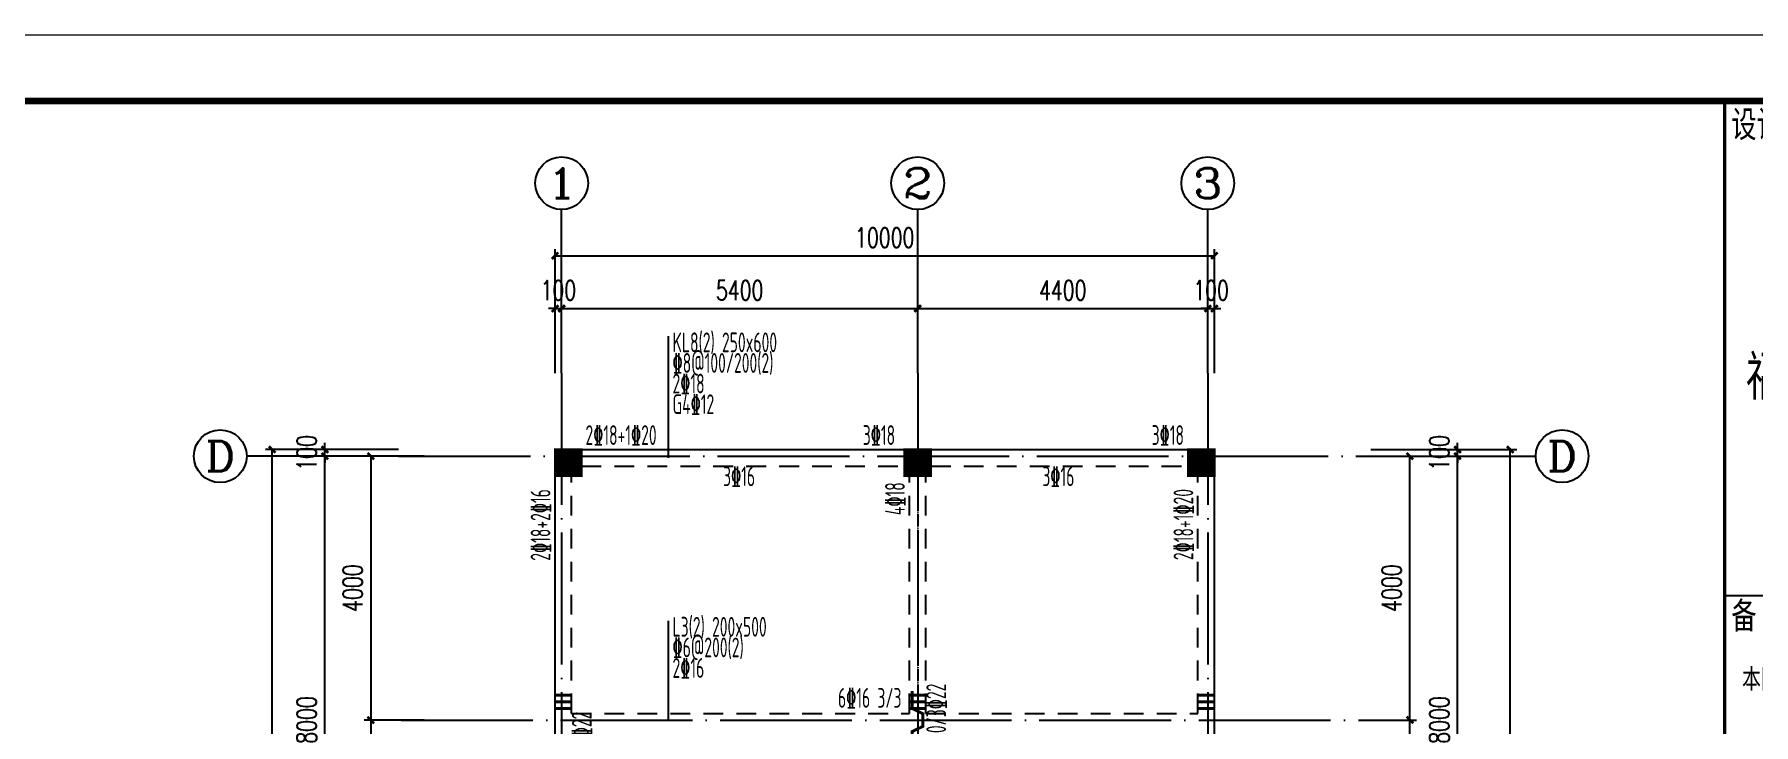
# Model space of a CAD drawing. Extents: x 5827 to 252697, y -546879 to 4066219.
# Drawn here: x 72326 to 98401, y -351347 to -340882 of the extents above; entities that cross this region are included whole.
import ezdxf
from ezdxf.enums import TextEntityAlignment as Align

# ---------------------------------------------------------------- set-up
doc = ezdxf.new("R2010")
doc.units = 0
doc.header["$MEASUREMENT"] = 0
doc.linetypes.add('3', pattern=[500, 300, -200])
doc.linetypes.add('DOTE', pattern=[2.42, 2, -0.2, 0.02, -0.2])
for name, color, linetype in [('AXIS', 3, 'Continuous'), ('AXIS_TEXT', 7, 'Continuous'), ('DOTE', 1, 'DOTE'), ('FRAME', 3, 'Continuous'), ('S_BEAM', 4, 'Continuous'), ('S_BEAMDASH', 134, '3'), ('S_BEAMDIMLOCAL', 7, 'Continuous'), ('S_BEAMDIMLOCALVER', 7, 'Continuous'), ('S_BEAMDIMMASS', 2, 'Continuous'), ('S_CL', 2, 'Continuous'), ('S_SUBBEAMHOOP', 1, 'Continuous'), ('填充', 8, 'Continuous')]:
    doc.layers.add(name, color=color, linetype=linetype)
doc.styles.add('_TCH_AXIS', font='COMPLEX', dxfattribs={"bigfont": 'GBCBIG'})
doc.styles.add('_TCH_DIM_T3', font='SIMPLEX', dxfattribs={"width": 0.705882, "bigfont": 'GBCBIG'})
doc.styles.add('COMPLEX', font='COMPLEX')
doc.styles.add('FRAME', font='simhei.ttf', dxfattribs={"width": 0.7})
doc.styles.get("Standard").update_dxf_attribs({"font": 'tssdeng.shx', "width": 0.6, "bigfont": 'a.shx'})
doc.styles.add('黑体', font='simhei.ttf', dxfattribs={"width": 0.7})
doc.dimstyles.new('_TCH_ARCH&&100', dxfattribs={"dimtxt": 297.5, "dimasz": 100, "dimexe": 100, "dimexo": 0, "dimgap": 126.25, "dimtad": 1, "dimdec": 0, "dimzin": 0, "dimdsep": 46, "dimtxsty": '_TCH_DIM_T3', "dimblk": 'ARCHTICK', "dimcen": 0.09, "dimclrt": 7, "dimazin": 2, "dimtfac": 1, "dimtdec": 0, "dimtix": 1, "dimtmove": 2, "dimatfit": 3, "dimfxl": 0, "dimtolj": 1, "dimtzin": 0, "dimarcsym": 0})

# ---------------------------------------------------------------- blocks, each defined once
blk = doc.blocks.new('_ArchTick')
at = {"color": 0, "linetype": 'ByBlock', "const_width": 0.4}
blk.add_lwpolyline([(-0.5, -0.5), (0.5, 0.5)], dxfattribs=at)
blk = doc.blocks.new('*D322')
at = {"layer": 'AXIS', "color": 0, "lineweight": -2, "transparency": 16777216}
for p, q in [((80223, -346016), (80223, -344938)), ((80323, -346016), (80323, -344938)), ((80223, -345038), (80123, -345038)), ((80223, -345038), (80323, -345038)), ((80323, -345038), (80423, -345038))]:
    blk.add_line(p, q, dxfattribs=at)
at = {"layer": 'Defpoints', "color": 0, "transparency": 16777216}
for p in [(80323, -345038), (80223, -346016), (80323, -346016)]:
    blk.add_point(p, dxfattribs=at)
at = {"layer": 'AXIS', "color": 0, "lineweight": -2, "transparency": 16777216, "xscale": 100, "yscale": 100, "zscale": 100}
blk.add_blockref('_ArchTick', (80223, -345038), dxfattribs=at)
at = {"layer": 'AXIS', "color": 0, "lineweight": -2, "transparency": 16777216, "xscale": 100, "yscale": 100, "zscale": 100, "rotation": 180}
blk.add_blockref('_ArchTick', (80323, -345038), dxfattribs=at)
at = {"layer": 'AXIS', "color": 7, "transparency": 16777216, "insert": (80273, -344763), "char_height": 297.5, "attachment_point": 5, "style": '_TCH_DIM_T3'}
blk.add_mtext('\\A1;100', dxfattribs=at)
blk = doc.blocks.new('*D323')
at = {"layer": 'AXIS', "color": 0, "lineweight": -2, "transparency": 16777216}
for p, q in [((80323, -346016), (80323, -344938)), ((85723, -346016), (85723, -344938)), ((80323, -345038), (85723, -345038))]:
    blk.add_line(p, q, dxfattribs=at)
at = {"layer": 'Defpoints', "color": 0, "transparency": 16777216}
for p in [(85723, -345038), (80323, -346016), (85723, -346016)]:
    blk.add_point(p, dxfattribs=at)
at = {"layer": 'AXIS', "color": 0, "lineweight": -2, "transparency": 16777216, "xscale": 100, "yscale": 100, "zscale": 100, "rotation": 180}
blk.add_blockref('_ArchTick', (80323, -345038), dxfattribs=at)
at = {"layer": 'AXIS', "color": 0, "lineweight": -2, "transparency": 16777216, "xscale": 100, "yscale": 100, "zscale": 100}
blk.add_blockref('_ArchTick', (85723, -345038), dxfattribs=at)
at = {"layer": 'AXIS', "color": 7, "transparency": 16777216, "insert": (83023, -344763), "char_height": 297.5, "attachment_point": 5, "style": '_TCH_DIM_T3'}
blk.add_mtext('\\A1;5400', dxfattribs=at)
blk = doc.blocks.new('*D324')
at = {"layer": 'AXIS', "color": 0, "lineweight": -2, "transparency": 16777216}
for p, q in [((85723, -346016), (85723, -344938)), ((90123, -346016), (90123, -344938)), ((85723, -345038), (90123, -345038))]:
    blk.add_line(p, q, dxfattribs=at)
at = {"layer": 'Defpoints', "color": 0, "transparency": 16777216}
for p in [(90123, -345038), (85723, -346016), (90123, -346016)]:
    blk.add_point(p, dxfattribs=at)
at = {"layer": 'AXIS', "color": 0, "lineweight": -2, "transparency": 16777216, "xscale": 100, "yscale": 100, "zscale": 100, "rotation": 180}
blk.add_blockref('_ArchTick', (85723, -345038), dxfattribs=at)
at = {"layer": 'AXIS', "color": 0, "lineweight": -2, "transparency": 16777216, "xscale": 100, "yscale": 100, "zscale": 100}
blk.add_blockref('_ArchTick', (90123, -345038), dxfattribs=at)
at = {"layer": 'AXIS', "color": 7, "transparency": 16777216, "insert": (87923, -344763), "char_height": 297.5, "attachment_point": 5, "style": '_TCH_DIM_T3'}
blk.add_mtext('\\A1;4400', dxfattribs=at)
blk = doc.blocks.new('*D325')
at = {"layer": 'AXIS', "color": 0, "lineweight": -2, "transparency": 16777216}
for p, q in [((90123, -346016), (90123, -344938)), ((90223, -346016), (90223, -344938)), ((90123, -345038), (90023, -345038)), ((90123, -345038), (90223, -345038)), ((90223, -345038), (90323, -345038))]:
    blk.add_line(p, q, dxfattribs=at)
at = {"layer": 'Defpoints', "color": 0, "transparency": 16777216}
for p in [(90223, -345038), (90123, -346016), (90223, -346016)]:
    blk.add_point(p, dxfattribs=at)
at = {"layer": 'AXIS', "color": 0, "lineweight": -2, "transparency": 16777216, "xscale": 100, "yscale": 100, "zscale": 100}
blk.add_blockref('_ArchTick', (90123, -345038), dxfattribs=at)
at = {"layer": 'AXIS', "color": 0, "lineweight": -2, "transparency": 16777216, "xscale": 100, "yscale": 100, "zscale": 100, "rotation": 180}
blk.add_blockref('_ArchTick', (90223, -345038), dxfattribs=at)
at = {"layer": 'AXIS', "color": 7, "transparency": 16777216, "insert": (90173, -344763), "char_height": 297.5, "attachment_point": 5, "style": '_TCH_DIM_T3'}
blk.add_mtext('\\A1;100', dxfattribs=at)
blk = doc.blocks.new('*D326')
at = {"layer": 'AXIS', "color": 0, "lineweight": -2, "transparency": 16777216}
for p, q in [((80223, -346016), (80223, -344138)), ((90223, -346016), (90223, -344138)), ((80223, -344238), (90223, -344238))]:
    blk.add_line(p, q, dxfattribs=at)
at = {"layer": 'Defpoints', "color": 0, "transparency": 16777216}
for p in [(90223, -344238), (80223, -346016), (90223, -346016)]:
    blk.add_point(p, dxfattribs=at)
at = {"layer": 'AXIS', "color": 0, "lineweight": -2, "transparency": 16777216, "xscale": 100, "yscale": 100, "zscale": 100, "rotation": 180}
blk.add_blockref('_ArchTick', (80223, -344238), dxfattribs=at)
at = {"layer": 'AXIS', "color": 0, "lineweight": -2, "transparency": 16777216, "xscale": 100, "yscale": 100, "zscale": 100}
blk.add_blockref('_ArchTick', (90223, -344238), dxfattribs=at)
at = {"layer": 'AXIS', "color": 7, "transparency": 16777216, "insert": (85223, -343963), "char_height": 297.5, "attachment_point": 5, "style": '_TCH_DIM_T3'}
blk.add_mtext('\\A1;10000', dxfattribs=at)
blk = doc.blocks.new('*D334')
at = {"layer": 'AXIS', "color": 0, "lineweight": -2, "transparency": 16777216}
for p, q in [((92597, -347277), (94011, -347277)), ((93911, -355277), (93911, -347277)), ((92597, -355277), (94011, -355277))]:
    blk.add_line(p, q, dxfattribs=at)
at = {"layer": 'Defpoints', "color": 0, "transparency": 16777216}
for p in [(92597, -347277), (93911, -347277), (92597, -355277)]:
    blk.add_point(p, dxfattribs=at)
at = {"layer": 'AXIS', "color": 0, "lineweight": -2, "transparency": 16777216, "xscale": 100, "yscale": 100, "zscale": 100}
for p, rotation in [((93911, -347277), 90), ((93911, -355277), 270)]:
    blk.add_blockref('_ArchTick', p, dxfattribs=dict(at, rotation=rotation))
at = {"layer": 'AXIS', "color": 7, "transparency": 16777216, "insert": (93636, -351277), "char_height": 297.5, "attachment_point": 5, "rotation": 90, "style": '_TCH_DIM_T3'}
blk.add_mtext('\\A1;8000', dxfattribs=at)
blk = doc.blocks.new('*D335')
at = {"layer": 'AXIS', "color": 0, "lineweight": -2, "transparency": 16777216}
for p, q in [((92597, -347177), (94011, -347177)), ((92597, -347277), (94011, -347277)), ((93911, -347177), (93911, -347077)), ((93911, -347277), (93911, -347177)), ((93911, -347277), (93911, -347377))]:
    blk.add_line(p, q, dxfattribs=at)
at = {"layer": 'Defpoints', "color": 0, "transparency": 16777216}
for p in [(92597, -347177), (92597, -347277), (93911, -347177)]:
    blk.add_point(p, dxfattribs=at)
at = {"layer": 'AXIS', "color": 0, "lineweight": -2, "transparency": 16777216, "xscale": 100, "yscale": 100, "zscale": 100}
for p, rotation in [((93911, -347177), 270), ((93911, -347277), 90)]:
    blk.add_blockref('_ArchTick', p, dxfattribs=dict(at, rotation=rotation))
at = {"layer": 'AXIS', "color": 7, "transparency": 16777216, "insert": (93636, -347227), "char_height": 297.5, "attachment_point": 5, "rotation": 90, "style": '_TCH_DIM_T3'}
blk.add_mtext('\\A1;100', dxfattribs=at)
blk = doc.blocks.new('*D336')
at = {"layer": 'AXIS', "color": 0, "lineweight": -2, "transparency": 16777216}
for p, q in [((92597, -347177), (94811, -347177)), ((94711, -368177), (94711, -347177)), ((92597, -368177), (94811, -368177))]:
    blk.add_line(p, q, dxfattribs=at)
at = {"layer": 'Defpoints', "color": 0, "transparency": 16777216}
for p in [(92597, -347177), (94711, -347177), (92597, -368177)]:
    blk.add_point(p, dxfattribs=at)
at = {"layer": 'AXIS', "color": 0, "lineweight": -2, "transparency": 16777216, "xscale": 100, "yscale": 100, "zscale": 100}
for p, rotation in [((94711, -347177), 90), ((94711, -368177), 270)]:
    blk.add_blockref('_ArchTick', p, dxfattribs=dict(at, rotation=rotation))
at = {"layer": 'AXIS', "color": 7, "transparency": 16777216, "insert": (94436, -357677), "char_height": 297.5, "attachment_point": 5, "rotation": 90, "style": '_TCH_DIM_T3'}
blk.add_mtext('\\A1;21000', dxfattribs=at)
blk = doc.blocks.new('*D340')
at = {"layer": 'AXIS', "color": 0, "lineweight": -2, "transparency": 16777216}
for p, q in [((77849, -347277), (76632, -347277)), ((76732, -355277), (76732, -347277)), ((77849, -355277), (76632, -355277))]:
    blk.add_line(p, q, dxfattribs=at)
at = {"layer": 'Defpoints', "color": 0, "transparency": 16777216}
for p in [(76732, -347277), (77849, -347277), (77849, -355277)]:
    blk.add_point(p, dxfattribs=at)
at = {"layer": 'AXIS', "color": 0, "lineweight": -2, "transparency": 16777216, "xscale": 100, "yscale": 100, "zscale": 100}
for p, rotation in [((76732, -347277), 90), ((76732, -355277), 270)]:
    blk.add_blockref('_ArchTick', p, dxfattribs=dict(at, rotation=rotation))
at = {"layer": 'AXIS', "color": 7, "transparency": 16777216, "insert": (76457, -351277), "char_height": 297.5, "attachment_point": 5, "rotation": 90, "style": '_TCH_DIM_T3'}
blk.add_mtext('\\A1;8000', dxfattribs=at)
blk = doc.blocks.new('*D341')
at = {"layer": 'AXIS', "color": 0, "lineweight": -2, "transparency": 16777216}
for p, q in [((77849, -347177), (76632, -347177)), ((77849, -347277), (76632, -347277)), ((76732, -347177), (76732, -347077)), ((76732, -347277), (76732, -347177)), ((76732, -347277), (76732, -347377))]:
    blk.add_line(p, q, dxfattribs=at)
at = {"layer": 'Defpoints', "color": 0, "transparency": 16777216}
for p in [(76732, -347177), (77849, -347177), (77849, -347277)]:
    blk.add_point(p, dxfattribs=at)
at = {"layer": 'AXIS', "color": 0, "lineweight": -2, "transparency": 16777216, "xscale": 100, "yscale": 100, "zscale": 100}
for p, rotation in [((76732, -347177), 270), ((76732, -347277), 90)]:
    blk.add_blockref('_ArchTick', p, dxfattribs=dict(at, rotation=rotation))
at = {"layer": 'AXIS', "color": 7, "transparency": 16777216, "insert": (76457, -347227), "char_height": 297.5, "attachment_point": 5, "rotation": 90, "style": '_TCH_DIM_T3'}
blk.add_mtext('\\A1;100', dxfattribs=at)
blk = doc.blocks.new('*D342')
at = {"layer": 'AXIS', "color": 0, "lineweight": -2, "transparency": 16777216}
for p, q in [((77849, -347177), (75832, -347177)), ((75932, -368177), (75932, -347177)), ((77849, -368177), (75832, -368177))]:
    blk.add_line(p, q, dxfattribs=at)
at = {"layer": 'Defpoints', "color": 0, "transparency": 16777216}
for p in [(75932, -347177), (77849, -347177), (77849, -368177)]:
    blk.add_point(p, dxfattribs=at)
at = {"layer": 'AXIS', "color": 0, "lineweight": -2, "transparency": 16777216, "xscale": 100, "yscale": 100, "zscale": 100}
for p, rotation in [((75932, -347177), 90), ((75932, -368177), 270)]:
    blk.add_blockref('_ArchTick', p, dxfattribs=dict(at, rotation=rotation))
at = {"layer": 'AXIS', "color": 7, "transparency": 16777216, "insert": (75657, -357677), "char_height": 297.5, "attachment_point": 5, "rotation": 90, "style": '_TCH_DIM_T3'}
blk.add_mtext('\\A1;21000', dxfattribs=at)
blk = doc.blocks.new('_AXISO')
blk.add_circle((0, 0), 0.5)
at = {"layer": 'AXIS_TEXT', "style": 'COMPLEX', "width": 1.041667}
blk.add_attdef('A', text='', height=0.56, dxfattribs=at).set_placement((-0.25, -0.28), (0.25, -0.28), align=Align.FIT)
blk = doc.blocks.new('*D346')
at = {"layer": 'AXIS', "color": 0, "lineweight": -2, "transparency": 16777216}
for p, q in [((92597, -351277), (93288, -351277)), ((93188, -355277), (93188, -351277)), ((92597, -355277), (93288, -355277))]:
    blk.add_line(p, q, dxfattribs=at)
at = {"layer": 'Defpoints', "color": 0, "transparency": 16777216}
for p in [(92597, -351277), (93188, -351277), (92597, -355277)]:
    blk.add_point(p, dxfattribs=at)
at = {"layer": 'AXIS', "color": 0, "lineweight": -2, "transparency": 16777216, "xscale": 100, "yscale": 100, "zscale": 100}
for p, rotation in [((93188, -351277), 90), ((93188, -355277), 270)]:
    blk.add_blockref('_ArchTick', p, dxfattribs=dict(at, rotation=rotation))
at = {"layer": 'AXIS', "color": 7, "transparency": 16777216, "insert": (92913, -353277), "char_height": 297.5, "attachment_point": 5, "rotation": 90, "style": '_TCH_DIM_T3'}
blk.add_mtext('\\A1;4000', dxfattribs=at)
blk = doc.blocks.new('*D347')
at = {"layer": 'AXIS', "color": 0, "lineweight": -2, "transparency": 16777216}
for p, q in [((92597, -347277), (93288, -347277)), ((93188, -351277), (93188, -347277)), ((92597, -351277), (93288, -351277))]:
    blk.add_line(p, q, dxfattribs=at)
at = {"layer": 'Defpoints', "color": 0, "transparency": 16777216}
for p in [(92597, -347277), (93188, -347277), (92597, -351277)]:
    blk.add_point(p, dxfattribs=at)
at = {"layer": 'AXIS', "color": 0, "lineweight": -2, "transparency": 16777216, "xscale": 100, "yscale": 100, "zscale": 100}
for p, rotation in [((93188, -347277), 90), ((93188, -351277), 270)]:
    blk.add_blockref('_ArchTick', p, dxfattribs=dict(at, rotation=rotation))
at = {"layer": 'AXIS', "color": 7, "transparency": 16777216, "insert": (92913, -349277), "char_height": 297.5, "attachment_point": 5, "rotation": 90, "style": '_TCH_DIM_T3'}
blk.add_mtext('\\A1;4000', dxfattribs=at)
blk = doc.blocks.new('*D348')
at = {"layer": 'AXIS', "color": 0, "lineweight": -2, "transparency": 16777216}
for p, q in [((78238, -347277), (77328, -347277)), ((77428, -347277), (77428, -351277)), ((78238, -351277), (77328, -351277))]:
    blk.add_line(p, q, dxfattribs=at)
at = {"layer": 'Defpoints', "color": 0, "transparency": 16777216}
for p in [(78238, -347277), (77428, -351277), (78238, -351277)]:
    blk.add_point(p, dxfattribs=at)
at = {"layer": 'AXIS', "color": 0, "lineweight": -2, "transparency": 16777216, "xscale": 100, "yscale": 100, "zscale": 100}
for p, rotation in [((77428, -347277), 90), ((77428, -351277), 270)]:
    blk.add_blockref('_ArchTick', p, dxfattribs=dict(at, rotation=rotation))
at = {"layer": 'AXIS', "color": 7, "transparency": 16777216, "insert": (77153, -349277), "char_height": 297.5, "attachment_point": 5, "rotation": 90, "style": '_TCH_DIM_T3'}
blk.add_mtext('\\A1;4000', dxfattribs=at)
blk = doc.blocks.new('*D349')
at = {"layer": 'AXIS', "color": 0, "lineweight": -2, "transparency": 16777216}
for p, q in [((78238, -351277), (77328, -351277)), ((77428, -351277), (77428, -355277)), ((78238, -355277), (77328, -355277))]:
    blk.add_line(p, q, dxfattribs=at)
at = {"layer": 'Defpoints', "color": 0, "transparency": 16777216}
for p in [(78238, -351277), (77428, -355277), (78238, -355277)]:
    blk.add_point(p, dxfattribs=at)
at = {"layer": 'AXIS', "color": 0, "lineweight": -2, "transparency": 16777216, "xscale": 100, "yscale": 100, "zscale": 100}
for p, rotation in [((77428, -351277), 90), ((77428, -355277), 270)]:
    blk.add_blockref('_ArchTick', p, dxfattribs=dict(at, rotation=rotation))
at = {"layer": 'AXIS', "color": 7, "transparency": 16777216, "insert": (77153, -353277), "char_height": 297.5, "attachment_point": 5, "rotation": 90, "style": '_TCH_DIM_T3'}
blk.add_mtext('\\A1;4000', dxfattribs=at)
blk = doc.blocks.new('A$C2F0C53E4')
at = {"layer": 'FRAME'}
blk.add_line((58410, 33510), (51410, 33510), dxfattribs=at)
for points in [[(10, 42010, 20, 20, 0), (10, 10, 20, 20, 0), (59410, 10, 20, 20, 0), (59410, 42010, 20, 20, 0)], [(2510, 41010, 100, 100, 0), (2510, 1010, 100, 100, 0), (58410, 1010, 100, 100, 0), (58410, 41010, 100, 100, 0)]]:
    blk.add_lwpolyline(points, format="xyseb", close=True, dxfattribs=at)
blk.add_lwpolyline([(51410, 41010, 50, 50, 0), (51410, 1010, 50, 50, 0)], format="xyseb", dxfattribs=at)
for s, insert, char_height, width, attachment_point, style in [('设计单位', (51510, 40860), 400, 2368.14, 1, 'FRAME'), ('福建医工设计院有限公司', (54885, 36811), 600, 9859.32, 5, 'FRAME'), ('备  注', (51510, 33410), 400, 1758.31, 1, 'FRAME'), ('本图未经设计院签字、盖章无效。', (51673, 32067), 300, 6524.24, 7, '黑体')]:
    blk.add_mtext(s, dxfattribs=dict(at, insert=insert, char_height=char_height, width=width, attachment_point=attachment_point, style=style))

msp = doc.modelspace()

# ---------------------------------------------------------------- hatches: boundary and pattern name
at = {"layer": 'S_CL'}
h = msp.add_hatch(dxfattribs=at)
h.set_pattern_fill('ANSI31', color=256)
h.set_pattern_definition([(45, (23764, 21815.50115), (-0.08838834765, 0.08838834765), [])])
h.paths.add_polyline_path([(80623.224, -347577.204), (80623.224, -347177.204), (80223.224, -347177.204), (80223.224, -347577.204)])
h = msp.add_hatch(dxfattribs=at)
h.set_pattern_fill('ANSI31', color=256)
h.set_pattern_definition([(45, (29064, 21815.50115), (-0.08838834765, 0.08838834765), [])])
h.paths.add_polyline_path([(85923.224, -347577.204), (85923.224, -347177.204), (85523.224, -347177.204), (85523.224, -347577.204)])
h = msp.add_hatch(dxfattribs=at)
h.set_pattern_fill('ANSI31', color=256)
h.set_pattern_definition([(45, (33364, 21815.50115), (-0.08838834765, 0.08838834765), [])])
h.paths.add_polyline_path([(90223.224, -347577.204), (90223.224, -347177.204), (89823.224, -347177.204), (89823.224, -347577.204)])

# ---------------------------------------------------------------- linework, layer by layer
at = {"layer": 'AXIS'}
for p, q in [((80323.224, -346016.12), (80323.224, -343538.12)), ((85723.224, -346016.12), (85723.224, -343538.12)), ((90123.224, -346016.12), (90123.224, -343538.12)), ((77848.965, -347277.204), (75545.758, -347277.204)), ((92597.482, -347277.204), (95097.689, -347277.204))]:
    msp.add_line(p, q, dxfattribs=at)
at = {"layer": 'DOTE', "linetype": 'DOTE', "ltscale": 1000}
for p, q in [((80323.224, -346016.12), (80323.224, -368860.788)), ((85723.224, -346016.12), (85723.224, -368860.788)), ((90123.224, -346016.12), (90123.224, -368860.788)), ((77848.965, -347277.204), (92597.482, -347277.204)), ((77886.465, -351277.204), (92634.982, -351277.204))]:
    msp.add_line(p, q, dxfattribs=at)
at = {"layer": 'DOTE', "linetype": 'DOTE'}
msp.add_line((85723.224, -346016.12), (85723.224, -355277.204), dxfattribs=at)
at = {"layer": 'S_BEAM'}
for p, q in [((80623.224, -347177.204), (85523.224, -347177.204)), ((85923.224, -347177.204), (89823.224, -347177.204)), ((80223.224, -351277.204), (80223.224, -347577.204)), ((90223.224, -351277.204), (90223.224, -347577.204)), ((80223.224, -355077.205), (80223.224, -351277.204)), ((90223.224, -353277.204), (90223.224, -351277.204))]:
    msp.add_line(p, q, dxfattribs=at)
at = {"layer": 'S_BEAMDASH'}
for p, q in [((80473.224, -351177.204), (80473.224, -347577.204)), ((80623.224, -347427.204), (85523.224, -347427.204)), ((85598.224, -351177.204), (85598.224, -347577.204)), ((85848.224, -351177.204), (85848.224, -347577.204)), ((85923.224, -347427.204), (89823.224, -347427.204)), ((89973.224, -351177.204), (89973.224, -347577.204)), ((80473.224, -351177.204), (85598.224, -351177.204)), ((85848.224, -351177.204), (89973.224, -351177.204))]:
    msp.add_line(p, q, dxfattribs=at)
at = {"layer": 'S_BEAMDIMMASS'}
for p, q in [((81943.224, -347302.204), (81943.224, -345458.454)), ((81943.224, -351277.204), (81943.224, -349770.954))]:
    msp.add_line(p, q, dxfattribs=at)
at = {"layer": 'S_CL', "const_width": 35}
for points in [[(80623.224, -347577.204), (80623.224, -347177.204), (80223.224, -347177.204), (80223.224, -347577.204)], [(85923.224, -347577.204), (85923.224, -347177.204), (85523.224, -347177.204), (85523.224, -347577.204)], [(90223.224, -347577.204), (90223.224, -347177.204), (89823.224, -347177.204), (89823.224, -347577.204)]]:
    msp.add_lwpolyline(points, close=True, dxfattribs=at)
at = {"layer": 'S_SUBBEAMHOOP', "const_width": 44.9}
for points in [[(80223.224, -350902.205), (80473.224, -350902.205)], [(85598.224, -350902.205), (85848.224, -350902.205)], [(89973.224, -350902.205), (90223.224, -350902.205)], [(80223.224, -351002.205), (80473.224, -351002.205)], [(80223.224, -351102.205), (80473.224, -351102.205)], [(85598.224, -351002.205), (85848.224, -351002.205)], [(85598.224, -351102.205), (85848.224, -351102.205)], [(89973.224, -351002.205), (90223.224, -351002.205)], [(89973.224, -351102.205), (90223.224, -351102.205)]]:
    msp.add_lwpolyline(points, dxfattribs=at)
at = {"layer": 'S_SUBBEAMHOOP', "color": 4, "const_width": 44.9}
for points in [[(85640.5, -350835.5), (85640.5, -351102.205), (85802, -351181.5), (85802, -351277.204)], [(85640.5, -351718.908), (85640.5, -351452.203), (85802, -351372.908), (85802, -351277.204)]]:
    msp.add_lwpolyline(points, dxfattribs=at)

# ---------------------------------------------------------------- block references
at = {"layer": 'AXIS'}
ref = msp.add_blockref('_AXISO', (80323.224, -343138.12), dxfattribs=dict(at, xscale=800, yscale=800, zscale=800))
ref.add_attrib('A', '1', dxfattribs={"layer": 'AXIS_TEXT', "height": 452.548, "style": '_TCH_AXIS', "width": 2.333333}).set_placement((80096.949, -343364.395), (80549.498, -343364.395), align=Align.FIT)
ref = msp.add_blockref('_AXISO', (85723.224, -343138.12), dxfattribs=dict(at, xscale=800, yscale=800, zscale=800))
ref.add_attrib('A', '2', dxfattribs={"layer": 'AXIS_TEXT', "height": 452.548, "style": '_TCH_AXIS', "width": 1.5}).set_placement((85496.949, -343364.395), (85949.498, -343364.395), align=Align.FIT)
ref = msp.add_blockref('_AXISO', (90123.224, -343138.12), dxfattribs=dict(at, xscale=800, yscale=800, zscale=800))
ref.add_attrib('A', '3', dxfattribs={"layer": 'AXIS_TEXT', "height": 452.548, "style": '_TCH_AXIS', "width": 1.5}).set_placement((89896.949, -343364.395), (90349.498, -343364.395), align=Align.FIT)
ref = msp.add_blockref('_AXISO', (75145.758, -347277.204), dxfattribs=dict(at, xscale=800, yscale=800, zscale=800))
ref.add_attrib('A', 'D', dxfattribs={"layer": 'AXIS_TEXT', "height": 452.548, "style": '_TCH_AXIS', "width": 1.235294}).set_placement((74919.484, -347503.478), (75372.032, -347503.478), align=Align.FIT)
ref = msp.add_blockref('_AXISO', (95497.689, -347277.204), dxfattribs=dict(at, xscale=800, yscale=800, zscale=800))
ref.add_attrib('A', 'D', dxfattribs={"layer": 'AXIS_TEXT', "height": 452.548, "style": '_TCH_AXIS', "width": 1.235294}).set_placement((95271.415, -347503.478), (95723.963, -347503.478), align=Align.FIT)
at = {"layer": '填充'}
msp.add_blockref('A$C2F0C53E4', (46554, -382902), dxfattribs=at)

# ---------------------------------------------------------------- texts
at = {"layer": 'S_BEAMDIMLOCAL', "width": 0.6}
for s, p in [('2%%13218+1%%13220', (80684.474, -347107.204)), ('3%%13218', (84890.474, -347107.204)), ('3%%13218', (89271.474, -347107.204)), ('3%%13216', (82771.724, -347732.204)), ('3%%13216', (87614.224, -347732.204))]:
    msp.add_text(s, height=300, dxfattribs=at).set_placement(p)
at = {"layer": 'S_BEAMDIMLOCAL', "color": 4, "width": 0.6}
msp.add_text('6%%13216 3/3', height=300, dxfattribs=at).set_placement((84513.724, -351091.204))
at = {"layer": 'S_BEAMDIMLOCALVER', "width": 0.6}
for s, p in [('2%%13218+2%%13216', (80153.224, -348862.454)), ('4%%13218', (85528.224, -348170.954)), ('2%%13218+1%%13220', (89903.224, -348852.954)), ('3%%13222', (80778.224, -351659.704))]:
    msp.add_text(s, height=300, rotation=90, dxfattribs=at).set_placement(p)
at = {"layer": 'S_BEAMDIMLOCALVER', "color": 6, "width": 0.6}
msp.add_text('3%%13220/3%%13222 ', height=300, rotation=90, dxfattribs=at).set_placement((86153.224, -351868.704))
at = {"layer": 'S_BEAMDIMMASS', "width": 0.6}
for s, p in [('KL8(2) 250x600', (82004.474, -345700.954)), ('%%1328@100/200(2)', (82004.474, -346013.454)), ('2%%13218', (82004.474, -346325.954)), ('G4%%13212', (82004.474, -346638.454)), ('L3(2) 200x500', (82004.474, -350013.454)), ('%%1326@200(2)', (82004.474, -350325.954)), ('2%%13216', (82004.474, -350638.454))]:
    msp.add_text(s, height=300, dxfattribs=at).set_placement(p)

# ---------------------------------------------------------------- dimensions: what is measured, and where the dimension line sits
at = {"layer": 'AXIS'}
for p1, p2, distance, picture, middle in [((80223.224, -346016.12), (90223.224, -346016.12), 1778, '*D326', (85223.224, -343963.12)), ((80223.224, -346016.12), (80323.224, -346016.12), 978, '*D322', (80273.224, -344763.12)), ((80323.224, -346016.12), (85723.224, -346016.12), 978, '*D323', (83023.224, -344763.12)), ((85723.224, -346016.12), (90123.224, -346016.12), 978, '*D324', (87923.224, -344763.12)), ((90123.224, -346016.12), (90223.224, -346016.12), 978, '*D325', (90173.224, -344763.12)), ((77848.965, -347277.204), (77848.965, -347177.204), 1117, '*D341', (76456.965, -347227.204)), ((92597.482, -347277.204), (92597.482, -347177.204), -1314, '*D335', (93636.482, -347227.204)), ((77848.965, -368177.204), (77848.965, -347177.204), 1917, '*D342', (75656.965, -357677.204)), ((77848.965, -355277.204), (77848.965, -347277.204), 1117, '*D340', (76456.965, -351277.204)), ((92597.482, -368177.204), (92597.482, -347177.204), -2114, '*D336', (94436.482, -357677.204)), ((92597.482, -355277.204), (92597.482, -347277.204), -1314, '*D334', (93636.482, -351277.204))]:
    dim = msp.add_aligned_dim(p1=p1, p2=p2, distance=distance, dimstyle='_TCH_ARCH&&100', dxfattribs=at)
    dim.commit()
    dim.dimension.update_dxf_attribs({"geometry": picture, "text_midpoint": middle})
for base, p1, p2, picture, middle in [((77427.5, -351277.204), (78237.5, -347277.204), (78237.5, -351277.204), '*D348', (77152.5, -349277.204)), ((93187.5, -347277.204), (92597.482, -351277.204), (92597.482, -347277.204), '*D347', (92912.5, -349277.204)), ((77427.5, -355277.204), (78237.5, -351277.204), (78237.5, -355277.204), '*D349', (77152.5, -353277.204)), ((93187.5, -351277.204), (92597.482, -355277.204), (92597.482, -351277.204), '*D346', (92912.5, -353277.204))]:
    dim = msp.add_linear_dim(base=base, p1=p1, p2=p2, angle=90, dimstyle='_TCH_ARCH&&100', dxfattribs=at)
    dim.commit()
    dim.dimension.update_dxf_attribs({"geometry": picture, "text_midpoint": middle})

doc.saveas('drawing.dxf')
